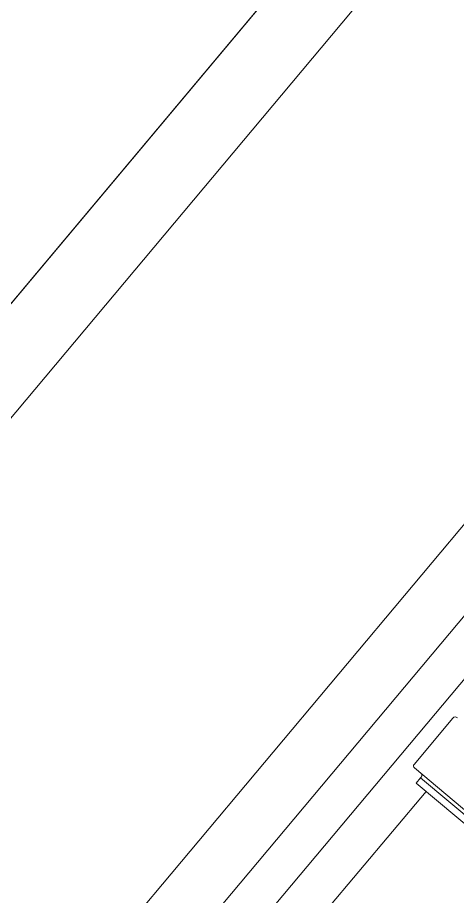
# Model space of a CAD drawing. Header units: millimetres. Extents: x 834140250 to 834644390, y 817877047 to 817987022.
# Drawn here: x 834166605 to 834167505, y 817932225 to 817934020 of the extents above; entities that cross this region are included whole.
import ezdxf

# ---------------------------------------------------------------- set-up
doc = ezdxf.new("R2010")
doc.units = ezdxf.units.MM
doc.header["$LTSCALE"] = 1000
doc.header["$MEASUREMENT"] = 0
doc.layers.add('VPA040_Text', color=3, linetype='Continuous')
doc.layers.add('VPAX', color=7, linetype='Continuous', lineweight=13)

# ---------------------------------------------------------------- blocks, each defined once
blk = doc.blocks.new('A$C767F005D')
at = {"layer": 'VPAX', "color": 253}
for p, q in [((-6789, -11077.8), (-5182, -9162.7)), ((-6725.2, -11131.4), (-5401, -9553.3)), ((-6183.8, -10538.1), (-6104.5, -10443.6)), ((-6183.2, -10545.1), (-5770.5, -10891.4)), ((-6179.6, -10576.4), (-6170.4, -10565.6)), ((-6170.4, -10565.6), (-6168.8, -10563.7)), ((-6170.4, -10565.6), (-6170.4, -10565.6)), ((-5779.1, -10893.9), (-6170.4, -10565.6)), ((-6179.6, -10576.4), (-5788.2, -10904.8)), ((-6365.4, -10838.8), (-6159.4, -10593.3))]:
    blk.add_line(p, q, dxfattribs=at)
blk.add_lwpolyline([(-94.2, -1356.9), (-10475.3, -13728.5)], dxfattribs=at)
for points in [[(-7254.9, -9890.6), (-5236.5, -7485.2), (-5121.6, -7581.7), (-7140, -9987)], [(-6945.2, -11077.3), (-5274, -9085.6), (-4507.9, -9728.4), (-6179.2, -11720.1)], [(-6945.2, -11077.3), (-5274, -9085.6), (-4507.9, -9728.4), (-6179.2, -11720.1)]]:
    blk.add_lwpolyline(points, close=True, dxfattribs=at)
for centre, radius, start, end in [((-6099.4, -10447.9), 6.67, 50, 140), ((-6180, -10541.3), 5, 140, 230), ((-6172.7, -10560.4), 5, 320, 50)]:
    blk.add_arc(centre, radius, start, end, dxfattribs=at)

msp = doc.modelspace()

# ---------------------------------------------------------------- block references
at = {"layer": 'VPA040_Text', "color": 3, "ltscale": 500}
msp.add_blockref('A$C767F005D', (834173599.7, 817943032.7), dxfattribs=at)

doc.saveas('drawing.dxf')
